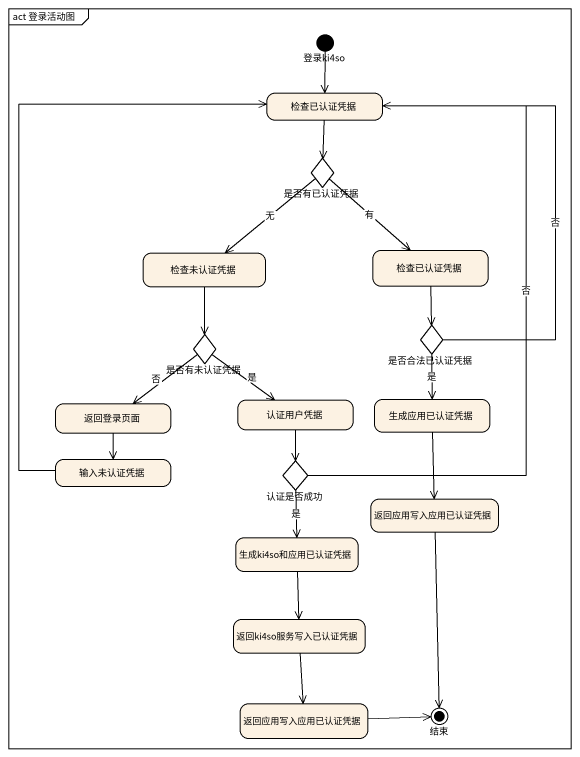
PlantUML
@startuml
mainframe act 登录活动图
hide empty description
state 登录ki4so <<start>>
state 检查已认证凭据
state 是否有已认证凭据 <<choice>>
state 检查未认证凭据
state "检查已认证凭据" as 检查已认证凭据_2
state 是否有未认证凭据 <<choice>>
state 是否合法已认证凭据 <<choice>>
state 返回登录页面
state 认证用户凭据
state 生成应用已认证凭据
state 输入未认证凭据
state 认证是否成功 <<choice>>
state 返回应用写入应用已认证凭据
state 生成ki4so和应用已认证凭据
state 返回ki4so服务写入已认证凭据
state "返回应用写入应用已认证凭据" as 返回应用写入应用已认证凭据_2
state 结束 <<end>>
登录ki4so --> 检查已认证凭据
检查已认证凭据 --> 是否有已认证凭据
是否有已认证凭据 --> 检查未认证凭据 : 无
是否有已认证凭据 --> 检查已认证凭据_2 : 有
检查未认证凭据 --> 是否有未认证凭据
检查已认证凭据_2 --> 是否合法已认证凭据
是否有未认证凭据 --> 返回登录页面 : 否
是否有未认证凭据 --> 认证用户凭据 : 是
是否合法已认证凭据 -up-> 检查已认证凭据 : 否
是否合法已认证凭据 --> 生成应用已认证凭据 : 是
返回登录页面 --> 输入未认证凭据
认证用户凭据 --> 认证是否成功
生成应用已认证凭据 --> 返回应用写入应用已认证凭据
输入未认证凭据 -up-> 检查已认证凭据
认证是否成功 -up-> 检查已认证凭据 : 否
认证是否成功 --> 生成ki4so和应用已认证凭据 : 是
返回应用写入应用已认证凭据 --> 结束
生成ki4so和应用已认证凭据 --> 返回ki4so服务写入已认证凭据
返回ki4so服务写入已认证凭据 --> 返回应用写入应用已认证凭据_2
返回应用写入应用已认证凭据_2 -right-> 结束
@enduml
